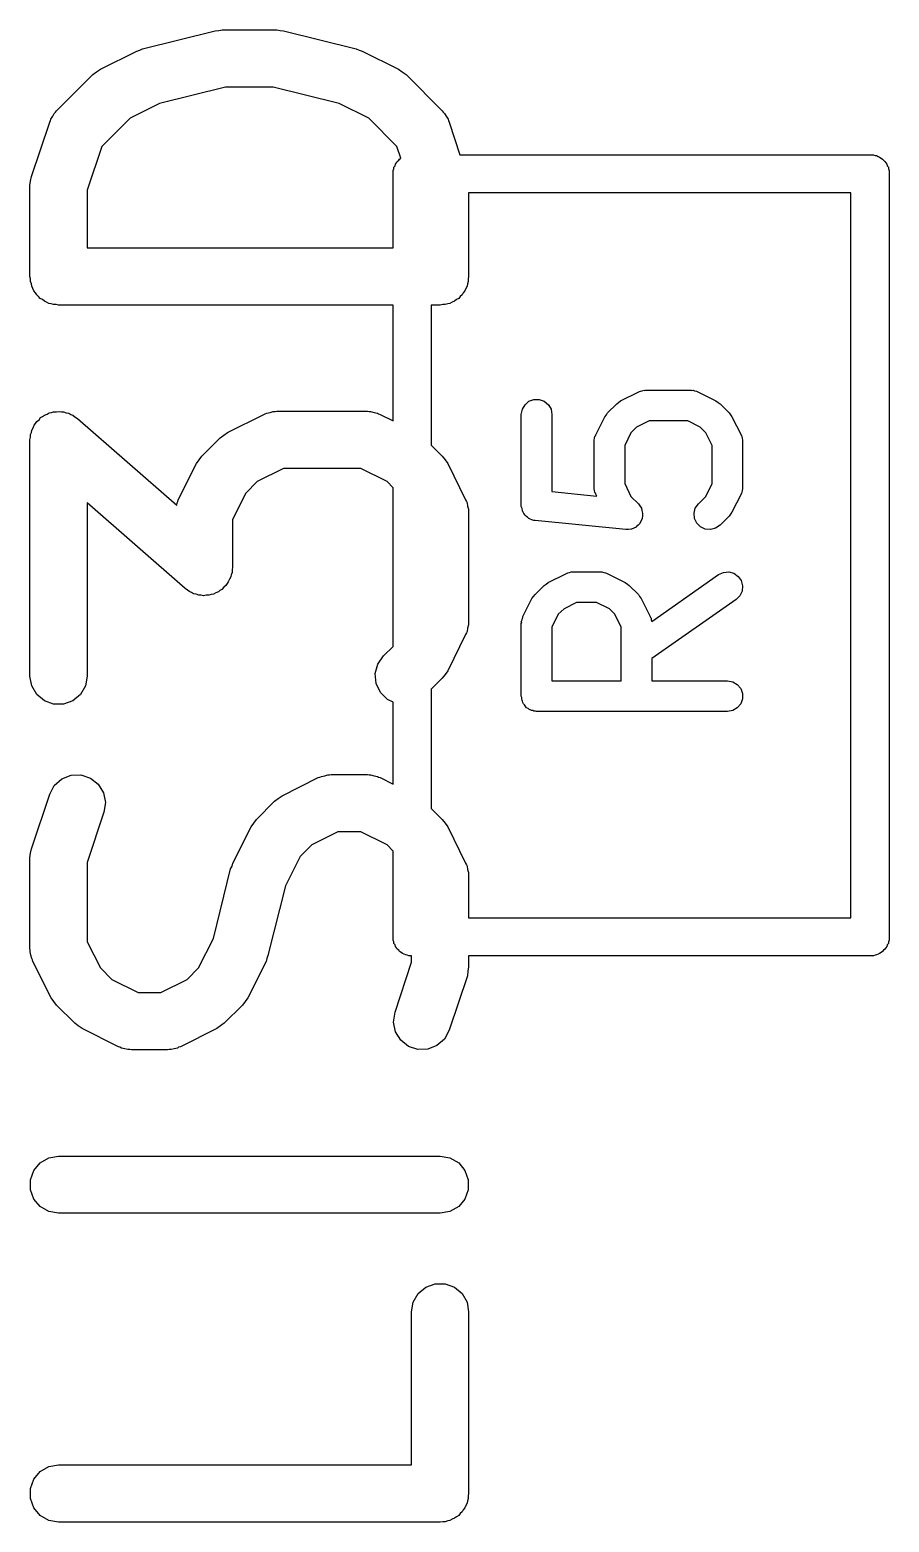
# Model space of a CAD drawing. Extents: x 106.7 to 203.6, y -115.7 to -57.1.
# Drawn here: x 179.5 to 181.752, y -86.276 to -82.364 of the extents above; entities that cross this region are included whole.
import ezdxf

# ---------------------------------------------------------------- set-up
doc = ezdxf.new("R2010")
doc.units = 0
doc.header["$MEASUREMENT"] = 0
doc.layers.add('BLACK', color=7, linetype='CONTINUOUS')

msp = doc.modelspace()

# ---------------------------------------------------------------- linework, layer by layer
at = {"layer": 'BLACK', "linetype": 'CONTINUOUS'}
for p, q in [((179.795, -82.4139), (179.986, -82.3663)), ((179.986, -82.3663), (179.995, -82.3656)), ((179.995, -82.3656), (180.004, -82.364)), ((180.004, -82.364), (180.147, -82.364)), ((180.147, -82.364), (180.156, -82.3656)), ((180.156, -82.3656), (180.165, -82.3663)), ((180.165, -82.3663), (180.355, -82.4139)), ((179.685, -82.4672), (179.78, -82.4196)), ((179.78, -82.4196), (179.788, -82.4172)), ((179.788, -82.4172), (179.795, -82.4139)), ((180.355, -82.4139), (180.363, -82.4172)), ((180.363, -82.4172), (180.371, -82.4196)), ((180.371, -82.4196), (180.466, -82.4672)), ((179.57, -82.5765), (179.665, -82.4813)), ((179.665, -82.4813), (179.675, -82.4744)), ((179.675, -82.4744), (179.685, -82.4672)), ((180.466, -82.4672), (180.476, -82.4744)), ((180.476, -82.4744), (180.486, -82.4813)), ((180.486, -82.4813), (180.581, -82.5765)), ((180.013, -82.514), (179.84, -82.5574)), ((180.138, -82.514), (180.013, -82.514)), ((180.311, -82.5574), (180.138, -82.514)), ((179.564, -82.5829), (179.567, -82.58)), ((179.567, -82.58), (179.57, -82.5765)), ((179.84, -82.5574), (179.763, -82.5959)), ((180.388, -82.5959), (180.311, -82.5574)), ((180.581, -82.5765), (180.583, -82.58)), ((180.583, -82.58), (180.587, -82.5829)), ((179.504, -82.7487), (179.552, -82.6058)), ((179.552, -82.6058), (179.554, -82.602)), ((179.554, -82.602), (179.555, -82.5978)), ((179.555, -82.5978), (179.56, -82.5906)), ((179.56, -82.5906), (179.564, -82.5829)), ((179.763, -82.5959), (179.689, -82.67)), ((180.462, -82.67), (180.388, -82.5959)), ((180.587, -82.5829), (180.591, -82.5906)), ((180.591, -82.5906), (180.596, -82.5978)), ((180.596, -82.5978), (180.597, -82.602)), ((180.597, -82.602), (180.599, -82.6058)), ((180.599, -82.6058), (180.627, -82.6915)), ((179.689, -82.67), (179.65, -82.7846)), ((180.472, -82.7008), (180.462, -82.67)), ((180.627, -82.6915), (181.711, -82.6915)), ((181.711, -82.6915), (181.715, -82.693)), ((181.715, -82.693), (181.719, -82.6938)), ((181.719, -82.6938), (181.723, -82.696)), ((181.723, -82.696), (181.727, -82.6975)), ((181.727, -82.6975), (181.731, -82.7004)), ((180.452, -82.7327), (180.454, -82.7285)), ((180.452, -82.7503), (180.452, -82.7327)), ((180.454, -82.7241), (180.457, -82.7203)), ((180.454, -82.7285), (180.454, -82.7241)), ((180.457, -82.7203), (180.458, -82.7161)), ((180.458, -82.7161), (180.461, -82.7127)), ((180.461, -82.7127), (180.463, -82.7089)), ((180.463, -82.7089), (180.467, -82.706)), ((180.467, -82.706), (180.469, -82.7026)), ((180.469, -82.7026), (180.472, -82.7008)), ((181.731, -82.7004), (181.735, -82.7026)), ((181.735, -82.7026), (181.737, -82.706)), ((181.737, -82.706), (181.741, -82.7089)), ((181.741, -82.7089), (181.743, -82.7127)), ((181.743, -82.7127), (181.746, -82.7161)), ((181.746, -82.7161), (181.747, -82.7203)), ((181.747, -82.7203), (181.75, -82.7241)), ((181.75, -82.7241), (181.75, -82.7285)), ((181.75, -82.7285), (181.752, -82.7327)), ((181.752, -82.7327), (181.752, -84.7503)), ((179.5, -82.7724), (179.502, -82.7605)), ((179.5, -83.0105), (179.5, -82.7724)), ((179.502, -82.7605), (179.504, -82.7487)), ((180.452, -82.9355), (180.452, -82.7503)), ((180.452, -82.7503), (180.452, -82.7503)), ((179.65, -82.7846), (179.65, -82.9355)), ((180.65, -82.7915), (180.65, -83.0105)), ((181.652, -82.7915), (180.65, -82.7915)), ((181.652, -84.6915), (181.652, -82.7915)), ((179.65, -82.9355), (180.452, -82.9355)), ((179.502, -83.0169), (179.5, -83.0105)), ((180.65, -83.0105), (180.649, -83.0169)), ((179.502, -83.0235), (179.502, -83.0169)), ((179.504, -83.0297), (179.502, -83.0235)), ((179.505, -83.0361), (179.504, -83.0297)), ((179.508, -83.0418), (179.505, -83.0361)), ((179.51, -83.048), (179.508, -83.0418)), ((179.515, -83.053), (179.51, -83.048)), ((180.64, -83.048), (180.636, -83.053)), ((180.643, -83.0418), (180.64, -83.048)), ((180.646, -83.0361), (180.643, -83.0418)), ((180.647, -83.0297), (180.646, -83.0361)), ((180.649, -83.0235), (180.647, -83.0297)), ((180.649, -83.0169), (180.649, -83.0235)), ((179.518, -83.0587), (179.515, -83.053)), ((179.523, -83.0629), (179.518, -83.0587)), ((179.527, -83.0679), (179.523, -83.0629)), ((179.533, -83.0712), (179.527, -83.0679)), ((179.538, -83.0754), (179.533, -83.0712)), ((179.544, -83.0777), (179.538, -83.0754)), ((179.55, -83.081), (179.544, -83.0777)), ((179.556, -83.0821), (179.55, -83.081)), ((179.562, -83.0843), (179.556, -83.0821)), ((179.569, -83.0843), (179.562, -83.0843)), ((179.575, -83.0855), (179.569, -83.0843)), ((180.452, -83.0855), (179.575, -83.0855)), ((180.452, -83.3887), (180.452, -83.0855)), ((180.575, -83.0855), (180.552, -83.0855)), ((180.552, -83.0855), (180.552, -83.4525)), ((180.582, -83.0843), (180.575, -83.0855)), ((180.588, -83.0843), (180.582, -83.0843)), ((180.595, -83.0821), (180.588, -83.0843)), ((180.601, -83.081), (180.595, -83.0821)), ((180.607, -83.0777), (180.601, -83.081)), ((180.613, -83.0754), (180.607, -83.0777)), ((180.618, -83.0712), (180.613, -83.0754)), ((180.624, -83.0679), (180.618, -83.0712)), ((180.628, -83.0629), (180.624, -83.0679)), ((180.633, -83.0587), (180.628, -83.0629)), ((180.636, -83.053), (180.633, -83.0587)), ((181.048, -83.3367), (181.096, -83.3129)), ((181.096, -83.3129), (181.098, -83.3122)), ((181.098, -83.3122), (181.1, -83.3111)), ((181.1, -83.3111), (181.105, -83.3102)), ((181.105, -83.3102), (181.109, -83.3089)), ((181.109, -83.3089), (181.112, -83.309)), ((181.112, -83.309), (181.114, -83.3086)), ((181.114, -83.3086), (181.233, -83.3086)), ((181.233, -83.3086), (181.235, -83.309)), ((181.235, -83.309), (181.238, -83.3089)), ((181.238, -83.3089), (181.242, -83.3102)), ((181.242, -83.3102), (181.247, -83.3111)), ((181.247, -83.3111), (181.249, -83.3122)), ((181.249, -83.3122), (181.251, -83.3129)), ((181.251, -83.3129), (181.298, -83.3367)), ((179.57, -83.3652), (179.577, -83.3641)), ((179.577, -83.3641), (179.583, -83.3652)), ((180.13, -83.367), (180.138, -83.3645)), ((180.138, -83.3645), (180.143, -83.3648)), ((180.143, -83.3648), (180.147, -83.364)), ((180.147, -83.364), (180.385, -83.364)), ((180.385, -83.364), (180.389, -83.3648)), ((180.389, -83.3648), (180.393, -83.3645)), ((180.393, -83.3645), (180.402, -83.367)), ((180.788, -83.3725), (180.791, -83.3588)), ((180.791, -83.3588), (180.798, -83.3467)), ((180.798, -83.3467), (180.808, -83.3378)), ((180.808, -83.3378), (180.821, -83.3331)), ((180.821, -83.3331), (180.835, -83.3331)), ((180.835, -83.3331), (180.848, -83.3378)), ((180.848, -83.3378), (180.859, -83.3467)), ((180.859, -83.3467), (180.866, -83.3588)), ((180.866, -83.3588), (180.868, -83.3725)), ((181.014, -83.368), (181.038, -83.3442)), ((181.038, -83.3442), (181.043, -83.3405)), ((181.043, -83.3405), (181.048, -83.3367)), ((181.298, -83.3367), (181.304, -83.3405)), ((181.304, -83.3405), (181.309, -83.3442)), ((181.309, -83.3442), (181.333, -83.368)), ((179.509, -83.407), (179.511, -83.4002)), ((179.511, -83.4002), (179.515, -83.3959)), ((179.515, -83.3959), (179.518, -83.3908)), ((179.518, -83.3908), (179.524, -83.3861)), ((179.524, -83.3861), (179.528, -83.3806)), ((179.528, -83.3806), (179.533, -83.3778)), ((179.533, -83.3778), (179.538, -83.3741)), ((179.538, -83.3741), (179.545, -83.3716)), ((179.545, -83.3716), (179.551, -83.3681)), ((179.551, -83.3681), (179.557, -83.3672)), ((179.557, -83.3672), (179.562, -83.3652)), ((179.562, -83.3652), (179.57, -83.3652)), ((179.583, -83.3652), (179.588, -83.3652)), ((179.588, -83.3652), (179.595, -83.3677)), ((179.595, -83.3677), (179.602, -83.3691)), ((179.602, -83.3691), (179.607, -83.3721)), ((179.607, -83.3721), (179.613, -83.3741)), ((179.613, -83.3741), (179.618, -83.3788)), ((179.618, -83.3788), (179.625, -83.3826)), ((179.625, -83.3826), (179.885, -83.6101)), ((180.018, -83.4196), (180.113, -83.372)), ((180.113, -83.372), (180.117, -83.3707)), ((180.117, -83.3707), (180.121, -83.3686)), ((180.121, -83.3686), (180.13, -83.367)), ((180.402, -83.367), (180.411, -83.3686)), ((180.411, -83.3686), (180.414, -83.3707)), ((180.414, -83.3707), (180.418, -83.372)), ((180.418, -83.372), (180.452, -83.3887)), ((180.788, -83.6105), (180.788, -83.3725)), ((180.868, -83.3725), (180.868, -83.5743)), ((180.983, -83.426), (181.007, -83.3784)), ((181.007, -83.3784), (181.011, -83.3732)), ((181.011, -83.3732), (181.014, -83.368)), ((181.123, -83.3886), (181.09, -83.4053)), ((181.224, -83.3886), (181.123, -83.3886)), ((181.257, -83.4053), (181.224, -83.3886)), ((181.333, -83.368), (181.336, -83.3732)), ((181.336, -83.3732), (181.34, -83.3784)), ((181.34, -83.3784), (181.364, -83.426)), ((179.5, -83.439), (179.502, -83.4318)), ((179.5, -84.0581), (179.5, -83.439)), ((179.502, -83.4245), (179.504, -83.4191)), ((179.502, -83.4318), (179.502, -83.4245)), ((179.504, -83.4191), (179.505, -83.4134)), ((179.505, -83.4134), (179.509, -83.407)), ((179.951, -83.4813), (179.999, -83.4336)), ((179.999, -83.4336), (180.008, -83.4267)), ((180.008, -83.4267), (180.018, -83.4196)), ((180.979, -83.4393), (180.98, -83.4348)), ((180.979, -83.4416), (180.979, -83.4393)), ((180.979, -83.4439), (180.979, -83.4416)), ((180.98, -83.4348), (180.981, -83.4302)), ((180.981, -83.4302), (180.982, -83.4282)), ((180.982, -83.4282), (180.983, -83.426)), ((181.075, -83.42), (181.059, -83.4533)), ((181.09, -83.4053), (181.075, -83.42)), ((181.272, -83.42), (181.257, -83.4053)), ((181.288, -83.4533), (181.272, -83.42)), ((181.364, -83.426), (181.365, -83.4282)), ((181.365, -83.4282), (181.366, -83.4302)), ((181.366, -83.4302), (181.367, -83.4348)), ((181.367, -83.4348), (181.368, -83.4393)), ((181.368, -83.4393), (181.368, -83.4416)), ((181.368, -83.4416), (181.368, -83.4439)), ((179.944, -83.4911), (179.951, -83.4813)), ((180.552, -83.4525), (180.581, -83.4813)), ((180.581, -83.4813), (180.588, -83.4911)), ((180.979, -83.5629), (180.979, -83.4439)), ((181.059, -83.4533), (181.059, -83.5535)), ((181.288, -83.5535), (181.288, -83.4533)), ((181.368, -83.4439), (181.368, -83.5629)), ((179.889, -83.596), (179.937, -83.5007)), ((179.937, -83.5007), (179.944, -83.4911)), ((180.165, -83.514), (180.096, -83.5483)), ((180.367, -83.514), (180.165, -83.514)), ((180.436, -83.5483), (180.367, -83.514)), ((180.588, -83.4911), (180.595, -83.5007)), ((180.595, -83.5007), (180.642, -83.596)), ((180.096, -83.5483), (180.066, -83.5787)), ((180.452, -83.5646), (180.436, -83.5483)), ((181.059, -83.5535), (181.075, -83.5869)), ((181.272, -83.5869), (181.288, -83.5535)), ((179.888, -83.6001), (179.889, -83.596)), ((180.066, -83.5787), (180.031, -83.6472)), ((180.452, -83.9802), (180.452, -83.5646)), ((180.642, -83.596), (180.644, -83.6001)), ((180.868, -83.5743), (180.986, -83.5861)), ((180.979, -83.5652), (180.979, -83.5629)), ((180.979, -83.5675), (180.979, -83.5652)), ((180.98, -83.572), (180.979, -83.5675)), ((180.981, -83.5766), (180.98, -83.572)), ((180.982, -83.5786), (180.981, -83.5766)), ((180.983, -83.5808), (180.982, -83.5786)), ((180.986, -83.5861), (180.983, -83.5808)), ((181.075, -83.5869), (181.095, -83.6061)), ((181.252, -83.6061), (181.272, -83.5869)), ((181.364, -83.5808), (181.34, -83.6284)), ((181.365, -83.5786), (181.364, -83.5808)), ((181.366, -83.5766), (181.365, -83.5786)), ((181.367, -83.572), (181.366, -83.5766)), ((181.368, -83.5675), (181.367, -83.572)), ((181.368, -83.5629), (181.368, -83.5652)), ((181.368, -83.5652), (181.368, -83.5675)), ((179.907, -83.8288), (179.65, -83.6043)), ((179.65, -83.6043), (179.65, -84.0581)), ((179.885, -83.6101), (179.886, -83.6039)), ((179.886, -83.6039), (179.888, -83.6001)), ((180.644, -83.6001), (180.646, -83.6039)), ((180.646, -83.6039), (180.647, -83.6125)), ((180.647, -83.6125), (180.65, -83.6209)), ((180.65, -83.6209), (180.65, -83.6253)), ((180.65, -83.6253), (180.65, -83.6295)), ((180.65, -83.6295), (180.65, -83.9152)), ((180.788, -83.612), (180.788, -83.6105)), ((180.788, -83.6135), (180.788, -83.612)), ((180.79, -83.6188), (180.788, -83.6135)), ((180.791, -83.6242), (180.79, -83.6188)), ((180.791, -83.6255), (180.791, -83.6242)), ((180.792, -83.627), (180.791, -83.6255)), ((180.795, -83.6315), (180.792, -83.627)), ((180.798, -83.6363), (180.795, -83.6315)), ((180.799, -83.6372), (180.798, -83.6363)), ((180.8, -83.6385), (180.799, -83.6372)), ((180.804, -83.6417), (180.8, -83.6385)), ((181.095, -83.6061), (181.095, -83.6063)), ((181.095, -83.6063), (181.095, -83.6064)), ((181.095, -83.6064), (181.099, -83.612)), ((181.099, -83.612), (181.103, -83.6175)), ((181.103, -83.6175), (181.103, -83.6177)), ((181.103, -83.6177), (181.103, -83.6179)), ((181.103, -83.6179), (181.104, -83.6244)), ((181.104, -83.6244), (181.106, -83.6309)), ((181.106, -83.638), (181.105, -83.6447)), ((181.106, -83.6309), (181.106, -83.6311)), ((181.106, -83.6311), (181.106, -83.6314)), ((181.106, -83.6314), (181.106, -83.638)), ((181.241, -83.6309), (181.244, -83.6175)), ((181.242, -83.6447), (181.241, -83.6309)), ((181.244, -83.6175), (181.252, -83.6061)), ((181.336, -83.6336), (181.333, -83.6388)), ((181.34, -83.6284), (181.336, -83.6336)), ((180.031, -83.6472), (180.031, -83.7724)), ((180.808, -83.6452), (180.804, -83.6417)), ((180.81, -83.6457), (180.808, -83.6452)), ((180.811, -83.6466), (180.81, -83.6457)), ((180.816, -83.6481), (180.811, -83.6466)), ((180.821, -83.6499), (180.816, -83.6481)), ((180.823, -83.6499), (180.821, -83.6499)), ((180.824, -83.6503), (180.823, -83.6499)), ((181.062, -83.6742), (180.824, -83.6503)), ((181.063, -83.6741), (181.062, -83.6742)), ((181.069, -83.6736), (181.063, -83.6742)), ((181.063, -83.6742), (181.063, -83.6741)), ((181.076, -83.6731), (181.069, -83.6736)), ((181.077, -83.673), (181.076, -83.673)), ((181.076, -83.673), (181.076, -83.6731)), ((181.083, -83.6702), (181.077, -83.673)), ((181.089, -83.6674), (181.083, -83.6702)), ((181.094, -83.6624), (181.089, -83.6671)), ((181.089, -83.6671), (181.089, -83.6672)), ((181.089, -83.6672), (181.089, -83.6674)), ((181.099, -83.6577), (181.094, -83.6624)), ((181.102, -83.6512), (181.099, -83.6573)), ((181.099, -83.6573), (181.099, -83.6575)), ((181.099, -83.6575), (181.099, -83.6577)), ((181.105, -83.6452), (181.102, -83.6512)), ((181.105, -83.6447), (181.105, -83.6449)), ((181.105, -83.6449), (181.105, -83.6452)), ((181.248, -83.6573), (181.242, -83.6447)), ((181.258, -83.6671), (181.248, -83.6573)), ((181.27, -83.673), (181.258, -83.6671)), ((181.284, -83.6742), (181.27, -83.673)), ((181.297, -83.6706), (181.284, -83.6742)), ((181.309, -83.6626), (181.297, -83.6706)), ((181.333, -83.6388), (181.309, -83.6626)), ((180.028, -83.7923), (180.027, -83.798)), ((180.03, -83.7869), (180.028, -83.7923)), ((180.031, -83.7724), (180.03, -83.7796)), ((180.03, -83.7796), (180.03, -83.7869)), ((180.858, -83.8129), (180.906, -83.7891)), ((180.906, -83.7891), (180.908, -83.7884)), ((180.908, -83.7884), (180.91, -83.7872)), ((180.91, -83.7872), (180.914, -83.7864)), ((180.914, -83.7864), (180.919, -83.7851)), ((180.919, -83.7851), (180.921, -83.7852)), ((180.921, -83.7852), (180.923, -83.7848)), ((180.923, -83.7848), (180.995, -83.7848)), ((180.995, -83.7848), (180.997, -83.7852)), ((180.997, -83.7852), (180.999, -83.7851)), ((180.999, -83.7851), (181.004, -83.7864)), ((181.004, -83.7864), (181.009, -83.7872)), ((181.009, -83.7872), (181.011, -83.7884)), ((181.011, -83.7884), (181.013, -83.7891)), ((181.013, -83.7891), (181.06, -83.8129)), ((181.13, -83.915), (181.305, -83.7921)), ((181.305, -83.7921), (181.318, -83.7862)), ((181.318, -83.7862), (181.332, -83.785)), ((181.332, -83.785), (181.345, -83.7886)), ((181.345, -83.7886), (181.356, -83.7966)), ((179.913, -83.8326), (179.907, -83.8288)), ((179.919, -83.8373), (179.913, -83.8326)), ((179.998, -83.8336), (179.994, -83.8373)), ((180.003, -83.8308), (179.998, -83.8336)), ((180.008, -83.8253), (180.003, -83.8308)), ((180.014, -83.8206), (180.008, -83.8253)), ((180.017, -83.8156), (180.014, -83.8206)), ((180.02, -83.8112), (180.017, -83.8156)), ((180.023, -83.8044), (180.02, -83.8112)), ((180.027, -83.798), (180.023, -83.8044)), ((180.824, -83.8442), (180.848, -83.8204)), ((180.848, -83.8204), (180.853, -83.8167)), ((180.853, -83.8167), (180.858, -83.8129)), ((181.06, -83.8129), (181.066, -83.8167)), ((181.066, -83.8167), (181.071, -83.8204)), ((181.071, -83.8204), (181.095, -83.8442)), ((181.356, -83.7966), (181.364, -83.8079)), ((181.364, -83.8079), (181.368, -83.8214)), ((181.368, -83.8214), (181.367, -83.8352)), ((179.924, -83.8393), (179.919, -83.8373)), ((179.929, -83.8423), (179.924, -83.8393)), ((179.936, -83.8437), (179.929, -83.8423)), ((179.943, -83.8462), (179.936, -83.8437)), ((179.949, -83.8462), (179.943, -83.8462)), ((179.955, -83.8474), (179.949, -83.8462)), ((179.962, -83.8462), (179.955, -83.8474)), ((179.969, -83.8462), (179.962, -83.8462)), ((179.975, -83.8443), (179.969, -83.8462)), ((179.981, -83.8434), (179.975, -83.8443)), ((179.987, -83.8398), (179.981, -83.8434)), ((179.994, -83.8373), (179.987, -83.8398)), ((180.792, -83.9022), (180.816, -83.8546)), ((180.816, -83.8546), (180.82, -83.8494)), ((180.82, -83.8494), (180.824, -83.8442)), ((180.933, -83.8648), (180.9, -83.8815)), ((180.985, -83.8648), (180.933, -83.8648)), ((181.019, -83.8815), (180.985, -83.8648)), ((181.095, -83.8442), (181.098, -83.8494)), ((181.098, -83.8494), (181.102, -83.8546)), ((181.102, -83.8546), (181.126, -83.9022)), ((181.351, -83.8576), (181.13, -84.0123)), ((181.361, -83.8478), (181.351, -83.8576)), ((181.367, -83.8352), (181.361, -83.8478)), ((180.788, -83.9155), (180.79, -83.911)), ((180.79, -83.911), (180.791, -83.9064)), ((180.791, -83.9064), (180.792, -83.9044)), ((180.792, -83.9044), (180.792, -83.9022)), ((180.885, -83.8961), (180.868, -83.9295)), ((180.9, -83.8815), (180.885, -83.8961)), ((181.033, -83.8961), (181.019, -83.8815)), ((181.05, -83.9295), (181.033, -83.8961)), ((181.126, -83.9022), (181.127, -83.9044)), ((181.127, -83.9044), (181.128, -83.9064)), ((181.128, -83.9064), (181.128, -83.911)), ((181.128, -83.911), (181.13, -83.915)), ((180.642, -83.9488), (180.595, -84.044)), ((180.644, -83.9446), (180.642, -83.9488)), ((180.646, -83.9409), (180.644, -83.9446)), ((180.647, -83.9322), (180.646, -83.9409)), ((180.65, -83.9238), (180.647, -83.9322)), ((180.65, -83.9152), (180.65, -83.9195)), ((180.65, -83.9195), (180.65, -83.9238)), ((180.789, -83.9178), (180.788, -83.9155)), ((180.788, -83.9201), (180.789, -83.9178)), ((180.788, -84.1105), (180.788, -83.9201)), ((180.868, -83.9295), (180.868, -84.0705)), ((181.05, -84.0705), (181.05, -83.9295)), ((180.427, -84.0051), (180.452, -83.9802)), ((180.405, -84.0516), (180.412, -84.0264)), ((180.412, -84.0264), (180.427, -84.0051)), ((181.13, -84.0123), (181.13, -84.0705)), ((179.505, -84.0837), (179.5, -84.0581)), ((179.65, -84.0581), (179.646, -84.0837)), ((180.408, -84.0775), (180.405, -84.0516)), ((180.581, -84.0635), (180.552, -84.0923)), ((180.588, -84.0537), (180.581, -84.0635)), ((180.595, -84.044), (180.588, -84.0537)), ((179.518, -84.1063), (179.505, -84.0837)), ((179.538, -84.123), (179.518, -84.1063)), ((179.633, -84.1063), (179.613, -84.123)), ((179.646, -84.0837), (179.633, -84.1063)), ((180.419, -84.1011), (180.408, -84.0775)), ((180.437, -84.1195), (180.419, -84.1011)), ((180.552, -84.0923), (180.552, -84.4048)), ((180.868, -84.0705), (181.05, -84.0705)), ((181.13, -84.0705), (181.328, -84.0705)), ((181.328, -84.0705), (181.342, -84.073)), ((181.342, -84.073), (181.354, -84.0799)), ((181.354, -84.0799), (181.363, -84.0905)), ((181.363, -84.0905), (181.368, -84.1036)), ((181.368, -84.1036), (181.368, -84.1175)), ((179.562, -84.132), (179.538, -84.123)), ((179.588, -84.132), (179.562, -84.132)), ((179.613, -84.123), (179.588, -84.132)), ((180.452, -84.1265), (180.437, -84.1195)), ((180.452, -84.3411), (180.452, -84.1265)), ((180.789, -84.114), (180.788, -84.1105)), ((180.789, -84.1175), (180.789, -84.114)), ((180.79, -84.1208), (180.789, -84.1175)), ((180.791, -84.1242), (180.79, -84.1208)), ((180.792, -84.1273), (180.791, -84.1242)), ((180.794, -84.1305), (180.792, -84.1273)), ((180.796, -84.1332), (180.794, -84.1305)), ((180.798, -84.1363), (180.796, -84.1332)), ((180.8, -84.1385), (180.798, -84.1363)), ((180.802, -84.1412), (180.8, -84.1385)), ((180.806, -84.1429), (180.802, -84.1412)), ((180.808, -84.1452), (180.806, -84.1429)), ((180.811, -84.1464), (180.808, -84.1452)), ((180.815, -84.1481), (180.811, -84.1464)), ((181.354, -84.1412), (181.342, -84.1481)), ((181.363, -84.1305), (181.354, -84.1412)), ((181.368, -84.1175), (181.363, -84.1305)), ((180.818, -84.1487), (180.815, -84.1481)), ((180.821, -84.1499), (180.818, -84.1487)), ((180.825, -84.1499), (180.821, -84.1499)), ((180.828, -84.1505), (180.825, -84.1499)), ((181.328, -84.1505), (180.828, -84.1505)), ((181.342, -84.1481), (181.328, -84.1505)), ((179.564, -84.3448), (179.584, -84.3275)), ((179.584, -84.3275), (179.608, -84.3179)), ((179.608, -84.3179), (179.634, -84.3172)), ((179.634, -84.3172), (179.659, -84.3255)), ((179.659, -84.3255), (179.679, -84.3417)), ((179.679, -84.3417), (179.693, -84.3639)), ((180.161, -84.372), (180.256, -84.3243)), ((180.256, -84.3243), (180.26, -84.3231)), ((180.26, -84.3231), (180.264, -84.321)), ((180.264, -84.321), (180.273, -84.3194)), ((180.273, -84.3194), (180.281, -84.3169)), ((180.281, -84.3169), (180.285, -84.3172)), ((180.285, -84.3172), (180.29, -84.3164)), ((180.29, -84.3164), (180.385, -84.3164)), ((180.385, -84.3164), (180.389, -84.3172)), ((180.389, -84.3172), (180.393, -84.3169)), ((180.393, -84.3169), (180.402, -84.3194)), ((180.402, -84.3194), (180.411, -84.321)), ((180.411, -84.321), (180.414, -84.3231)), ((180.414, -84.3231), (180.418, -84.3243)), ((180.418, -84.3243), (180.452, -84.3411)), ((179.504, -84.5106), (179.552, -84.3677)), ((179.552, -84.3677), (179.564, -84.3448)), ((179.693, -84.3639), (179.698, -84.3894)), ((180.141, -84.386), (180.151, -84.3791)), ((180.151, -84.3791), (180.161, -84.372)), ((179.694, -84.4151), (179.65, -84.5465)), ((179.698, -84.3894), (179.694, -84.4151)), ((180.094, -84.4336), (180.141, -84.386)), ((180.552, -84.4048), (180.581, -84.4336)), ((180.032, -84.5484), (180.08, -84.4531)), ((180.08, -84.4531), (180.087, -84.4435)), ((180.087, -84.4435), (180.094, -84.4336)), ((180.581, -84.4336), (180.588, -84.4435)), ((180.588, -84.4435), (180.595, -84.4531)), ((180.595, -84.4531), (180.642, -84.5484)), ((180.307, -84.4664), (180.239, -84.5007)), ((180.367, -84.4664), (180.307, -84.4664)), ((180.436, -84.5007), (180.367, -84.4664)), ((179.5, -84.5343), (179.502, -84.5224)), ((179.5, -84.7724), (179.5, -84.5343)), ((179.502, -84.5224), (179.504, -84.5106)), ((180.208, -84.5311), (180.17, -84.6081)), ((180.239, -84.5007), (180.208, -84.5311)), ((180.452, -84.517), (180.436, -84.5007)), ((180.452, -84.7503), (180.452, -84.517)), ((179.65, -84.5465), (179.65, -84.7547)), ((179.981, -84.7462), (180.026, -84.5637)), ((180.026, -84.5637), (180.03, -84.5562)), ((180.03, -84.5562), (180.032, -84.5484)), ((180.642, -84.5484), (180.644, -84.5525)), ((180.644, -84.5525), (180.646, -84.5563)), ((180.646, -84.5563), (180.647, -84.5649)), ((180.647, -84.5649), (180.65, -84.5733)), ((180.65, -84.5733), (180.65, -84.5776)), ((180.17, -84.6081), (180.124, -84.7906)), ((180.65, -84.5776), (180.65, -84.5819)), ((180.65, -84.5819), (180.65, -84.6915)), ((180.65, -84.6915), (181.652, -84.6915)), ((179.501, -84.7766), (179.5, -84.7724)), ((179.65, -84.7547), (179.685, -84.8232)), ((179.942, -84.8232), (179.981, -84.7462)), ((180.454, -84.7545), (180.452, -84.7503)), ((180.454, -84.7589), (180.454, -84.7545)), ((180.457, -84.7627), (180.454, -84.7589)), ((180.458, -84.7669), (180.457, -84.7627)), ((180.461, -84.7703), (180.458, -84.7669)), ((180.463, -84.7741), (180.461, -84.7703)), ((181.743, -84.7703), (181.741, -84.7741)), ((181.746, -84.7669), (181.743, -84.7703)), ((181.747, -84.7627), (181.746, -84.7669)), ((181.75, -84.7589), (181.747, -84.7627)), ((181.752, -84.7503), (181.75, -84.7545)), ((181.75, -84.7545), (181.75, -84.7589)), ((179.501, -84.781), (179.501, -84.7766)), ((179.503, -84.7894), (179.501, -84.781)), ((179.505, -84.798), (179.503, -84.7894)), ((179.507, -84.8018), (179.505, -84.798)), ((179.508, -84.8059), (179.507, -84.8018)), ((179.556, -84.9012), (179.508, -84.8059)), ((180.119, -84.8059), (180.071, -84.9012)), ((180.121, -84.7981), (180.119, -84.8059)), ((180.124, -84.7906), (180.121, -84.7981)), ((180.457, -84.9391), (180.5, -84.8078)), ((180.467, -84.777), (180.463, -84.7741)), ((180.469, -84.7804), (180.467, -84.777)), ((180.473, -84.7826), (180.469, -84.7804)), ((180.477, -84.7855), (180.473, -84.7826)), ((180.481, -84.787), (180.477, -84.7855)), ((180.485, -84.7892), (180.481, -84.787)), ((180.489, -84.79), (180.485, -84.7892)), ((180.493, -84.7915), (180.489, -84.79)), ((180.5, -84.7915), (180.493, -84.7915)), ((180.5, -84.8078), (180.5, -84.7915)), ((181.711, -84.7915), (180.65, -84.7915)), ((180.65, -84.7915), (180.65, -84.82)), ((181.715, -84.79), (181.711, -84.7915)), ((181.719, -84.7892), (181.715, -84.79)), ((181.723, -84.787), (181.719, -84.7892)), ((181.727, -84.7855), (181.723, -84.787)), ((181.731, -84.7826), (181.727, -84.7855)), ((181.735, -84.7804), (181.731, -84.7826)), ((181.737, -84.777), (181.735, -84.7804)), ((181.741, -84.7741), (181.737, -84.777)), ((179.685, -84.8232), (179.715, -84.8536)), ((179.912, -84.8536), (179.942, -84.8232)), ((180.647, -84.8437), (180.599, -84.9866)), ((180.648, -84.8318), (180.647, -84.8437)), ((180.65, -84.82), (180.648, -84.8318)), ((179.715, -84.8536), (179.784, -84.8879)), ((179.784, -84.8879), (179.843, -84.8879)), ((179.843, -84.8879), (179.912, -84.8536)), ((179.563, -84.9108), (179.556, -84.9012)), ((179.57, -84.9207), (179.563, -84.9108)), ((179.618, -84.9683), (179.57, -84.9207)), ((180.057, -84.9207), (180.009, -84.9683)), ((180.064, -84.9108), (180.057, -84.9207)), ((180.071, -84.9012), (180.064, -84.9108)), ((179.627, -84.9752), (179.618, -84.9683)), ((180.009, -84.9683), (180, -84.9752)), ((180.453, -84.9649), (180.457, -84.9391)), ((180.458, -84.9904), (180.453, -84.9649)), ((179.637, -84.9823), (179.627, -84.9752)), ((179.732, -85.0299), (179.637, -84.9823)), ((179.99, -84.9823), (179.895, -85.0299)), ((180, -84.9752), (179.99, -84.9823)), ((180.472, -85.0126), (180.458, -84.9904)), ((180.599, -84.9866), (180.587, -85.0095)), ((179.736, -85.0312), (179.732, -85.0299)), ((179.74, -85.0333), (179.736, -85.0312)), ((179.749, -85.0349), (179.74, -85.0333)), ((179.757, -85.0374), (179.749, -85.0349)), ((179.762, -85.0371), (179.757, -85.0374)), ((179.766, -85.0379), (179.762, -85.0371)), ((179.861, -85.0379), (179.766, -85.0379)), ((179.865, -85.0371), (179.861, -85.0379)), ((179.87, -85.0374), (179.865, -85.0371)), ((179.878, -85.0349), (179.87, -85.0374)), ((179.887, -85.0333), (179.878, -85.0349)), ((179.89, -85.0312), (179.887, -85.0333)), ((179.895, -85.0299), (179.89, -85.0312)), ((180.492, -85.0288), (180.472, -85.0126)), ((180.517, -85.037), (180.492, -85.0288)), ((180.543, -85.0363), (180.517, -85.037)), ((180.567, -85.0268), (180.543, -85.0363)), ((180.587, -85.0095), (180.567, -85.0268)), ((179.55, -85.321), (179.575, -85.3164)), ((179.575, -85.3164), (180.575, -85.3164)), ((180.575, -85.3164), (180.601, -85.321)), ((179.502, -85.3784), (179.51, -85.3539)), ((179.51, -85.3539), (179.527, -85.334)), ((179.527, -85.334), (179.55, -85.321)), ((180.601, -85.321), (180.624, -85.334)), ((180.624, -85.334), (180.64, -85.3539)), ((180.64, -85.3539), (180.649, -85.3784)), ((179.502, -85.4045), (179.502, -85.3784)), ((180.649, -85.3784), (180.649, -85.4045)), ((179.51, -85.4289), (179.502, -85.4045)), ((179.527, -85.4489), (179.51, -85.4289)), ((180.64, -85.4289), (180.624, -85.4489)), ((180.649, -85.4045), (180.64, -85.4289)), ((179.55, -85.4619), (179.527, -85.4489)), ((179.575, -85.4664), (179.55, -85.4619)), ((180.575, -85.4664), (179.575, -85.4664)), ((180.601, -85.4619), (180.575, -85.4664)), ((180.624, -85.4489), (180.601, -85.4619)), ((180.518, -85.6766), (180.538, -85.6598)), ((180.538, -85.6598), (180.562, -85.6509)), ((180.562, -85.6509), (180.588, -85.6509)), ((180.588, -85.6509), (180.613, -85.6598)), ((180.613, -85.6598), (180.633, -85.6766)), ((180.5, -85.7248), (180.505, -85.6991)), ((180.505, -85.6991), (180.518, -85.6766)), ((180.633, -85.6766), (180.646, -85.6991)), ((180.646, -85.6991), (180.65, -85.7248)), ((180.5, -86.126), (180.5, -85.7248)), ((180.65, -85.7248), (180.65, -86.201)), ((179.527, -86.1435), (179.55, -86.1305)), ((179.55, -86.1305), (179.575, -86.126)), ((179.575, -86.126), (180.5, -86.126)), ((179.502, -86.1879), (179.51, -86.1635)), ((179.51, -86.1635), (179.527, -86.1435)), ((179.502, -86.214), (179.502, -86.1879)), ((179.51, -86.2385), (179.502, -86.214)), ((180.647, -86.2201), (180.646, -86.2266)), ((180.649, -86.214), (180.647, -86.2201)), ((180.65, -86.201), (180.649, -86.2074)), ((180.649, -86.2074), (180.649, -86.214)), ((179.527, -86.2584), (179.51, -86.2385)), ((179.55, -86.2714), (179.527, -86.2584)), ((180.624, -86.2584), (180.618, -86.2617)), ((180.628, -86.2534), (180.624, -86.2584)), ((180.633, -86.2492), (180.628, -86.2534)), ((180.636, -86.2435), (180.633, -86.2492)), ((180.64, -86.2385), (180.636, -86.2435)), ((180.643, -86.2323), (180.64, -86.2385)), ((180.646, -86.2266), (180.643, -86.2323)), ((179.575, -86.276), (179.55, -86.2714)), ((180.575, -86.276), (179.575, -86.276)), ((180.582, -86.2748), (180.575, -86.276)), ((180.588, -86.2748), (180.582, -86.2748)), ((180.595, -86.2726), (180.588, -86.2748)), ((180.601, -86.2714), (180.595, -86.2726)), ((180.607, -86.2681), (180.601, -86.2714)), ((180.613, -86.2659), (180.607, -86.2681)), ((180.618, -86.2617), (180.613, -86.2659))]:
    msp.add_line(p, q, dxfattribs=at)

doc.saveas('drawing.dxf')
